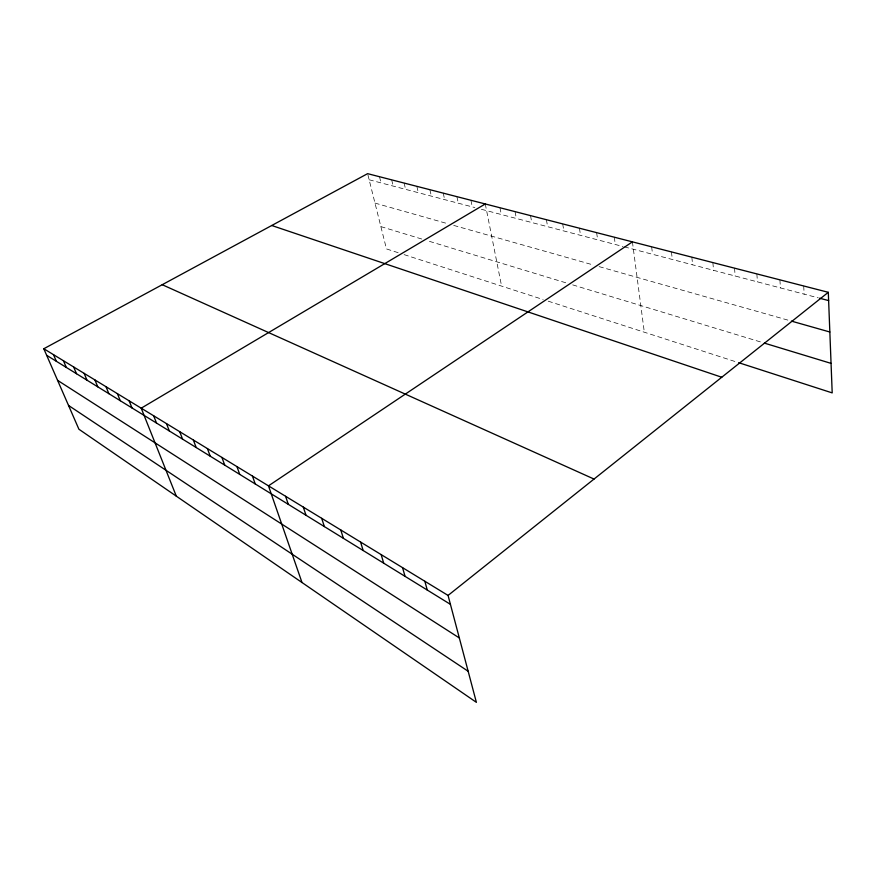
<?xml version="1.0" encoding="UTF-8"?>
<svg xmlns="http://www.w3.org/2000/svg" width="876" height="876" viewBox="0 0 876 876"><rect width="100%" height="100%" fill="white"/><g stroke="black" fill="none" stroke-linecap="round" stroke-linejoin="round"><path stroke-width="0.66" stroke-dasharray="4.38 3.29" d="M369.135 179.766L474.88 207.568M481.395 209.287L623.055 246.528M624.347 246.868L818.315 297.873M374.983 203.09L447.625 223.676M453.724 225.406L593.928 265.143M599.151 266.622L790.108 320.747M380.863 226.599L423.174 239.455M429.448 241.36L567.779 283.386M572.685 284.875L761.868 342.352M398.142 252.693L386.458 248.915L367.613 173.656M404.11 254.62L543.131 299.526M548.212 301.169L737.351 362.259M379.505 176.722L381.016 182.887M391.671 179.854L393.171 186.084M404.121 183.062L405.599 189.358M416.856 186.347L418.312 192.698M429.897 189.698L431.331 196.125M443.245 193.136L444.658 199.619M456.911 196.662L458.301 203.21M470.916 200.265L472.274 206.889M485.271 203.966L501.587 286.102M499.977 207.754L501.28 214.511M515.066 211.642L516.336 218.474M530.538 215.616L531.765 222.526M546.416 219.712L547.61 226.698M562.71 223.906L563.859 230.968M579.43 228.209L580.547 235.359M596.622 232.644L597.684 239.86M614.273 237.188L615.291 244.492M632.417 241.864L644.32 332.201M651.645 246.813L652.565 254.292M671.443 251.916L672.308 259.482M691.843 257.161L692.642 264.826M712.856 262.57L713.59 270.334M734.515 268.155L735.172 276.017M756.864 273.903L757.444 281.864M779.914 279.849L780.417 287.908M803.719 285.97L804.135 294.15"/><path stroke-width="1.31" d="M828.302 292.31L367.613 173.656L43.8 348.747L78.906 429.229L476.391 702.344L448.063 595.428L828.302 292.31L832.2 392.897L738.643 362.675M632.417 241.864L268.472 485.851L301.99 582.507M485.271 203.966L141.211 408.183L176.306 496.144M819.597 298.212L828.63 300.588M791.411 321.109L829.846 332.004M764.354 343.107L831.061 363.376M271.735 225.504L721.758 377.249M162.235 284.711L594.038 479.062M43.8 348.747L448.063 595.428M46.669 355.317L450.417 604.33M57.575 380.337L459.331 637.958M68.536 405.457L468.145 671.257M53.48 354.66L56.349 361.284M63.422 360.715L66.291 367.416M73.628 366.945L76.508 373.724M84.118 373.351L86.998 380.195M94.893 379.932L97.783 386.842M105.985 386.688L108.865 393.674M117.384 393.652L120.275 400.715M129.122 400.814L132.002 407.953M153.65 415.782L156.53 423.075M166.473 423.612L169.342 430.981M179.7 431.671L182.558 439.128M193.333 439.993L196.18 447.537M207.404 448.578L210.24 456.199M221.924 457.447L224.749 465.156M236.936 466.601L239.739 474.398M252.441 476.062L255.234 483.946M285.576 496.287L288.314 504.357M303.304 507.105L306.009 515.274M321.689 518.318L324.361 526.585M340.764 529.958L343.392 538.324M360.573 542.047L363.157 550.522M381.159 554.607L383.699 563.18M402.566 567.67L405.051 576.353M424.849 581.27L427.269 590.063"/></g></svg>
